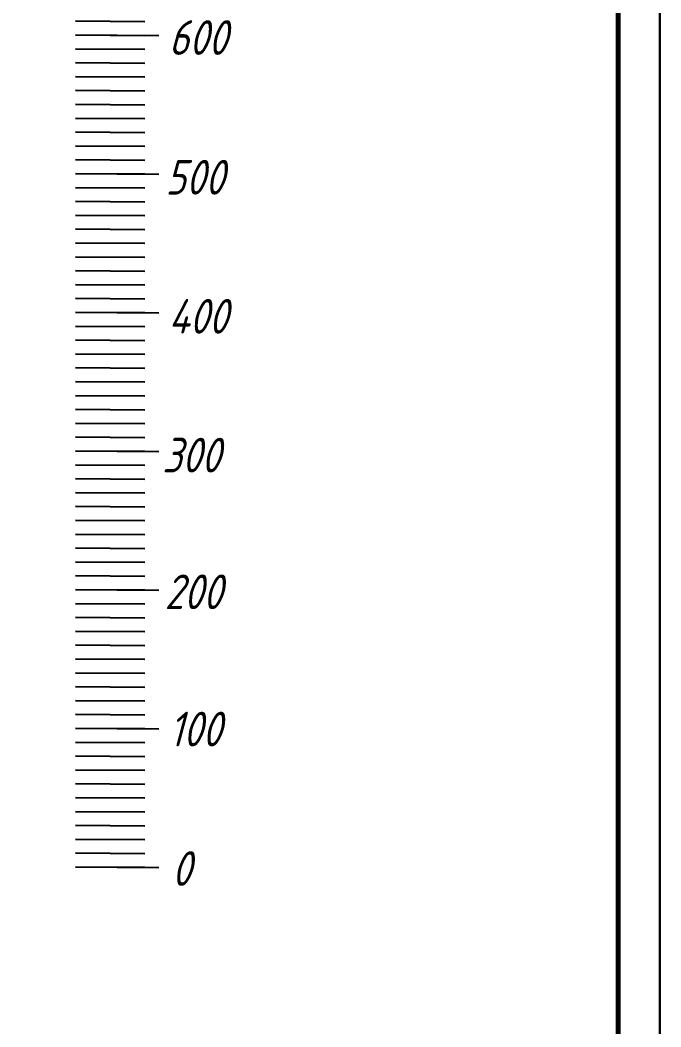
# Model space of a CAD drawing. Header units: millimetres. Extents: x 0 to 15120, y 0 to 9661.
# Drawn here: x 501.9 to 594.3, y 202.5 to 347.7 of the extents above; entities that cross this region are included whole.
import ezdxf

# ---------------------------------------------------------------- set-up
doc = ezdxf.new("R2010")
doc.units = ezdxf.units.MM
doc.layers.add('Sheet', color=255, linetype='Continuous')
doc.styles.get("Standard").update_dxf_attribs({"font": ''})
doc.styles.get('Standard').set_extended_font_data('GOST type A')

# ---------------------------------------------------------------- blocks, each defined once
blk = doc.blocks.new('*U69')
blk.add_line((0.25, -5.67), (0.18, -15.67))
blk = doc.blocks.new('*U70')
at = {"color": 0, "linetype": 'ByBlock', "lineweight": -2, "transparency": 16777216, "rotation": 270}
for p in [(14750.66, 9637.33), (14750.66, 9635.33), (14750.66, 9633.33), (14750.66, 9631.33), (14750.66, 9629.33), (14750.66, 9627.33), (14750.66, 9625.33), (14750.66, 9623.33), (14750.66, 9621.33), (14750.66, 9619.33), (14750.66, 9617.33), (14750.66, 9615.33), (14750.66, 9613.33), (14750.66, 9611.33), (14750.66, 9609.33), (14750.66, 9607.33), (14750.66, 9605.33), (14750.66, 9603.33), (14750.66, 9601.33), (14750.66, 9599.33), (14750.66, 9597.33), (14750.66, 9595.33), (14750.66, 9593.33), (14750.66, 9591.33), (14750.66, 9589.33), (14750.66, 9587.33), (14750.66, 9585.33), (14750.66, 9583.33), (14750.66, 9581.33), (14750.66, 9579.33), (14750.66, 9577.33), (14750.66, 9575.33), (14750.66, 9573.33), (14750.66, 9571.33), (14750.66, 9569.33), (14750.66, 9567.33), (14750.66, 9565.33), (14750.66, 9563.33), (14750.66, 9561.33), (14750.66, 9559.33), (14750.66, 9557.33), (14750.66, 9555.33), (14750.66, 9553.33), (14750.66, 9551.33), (14750.66, 9549.33), (14750.66, 9547.33), (14750.66, 9545.33), (14750.66, 9543.33), (14750.66, 9541.33), (14750.66, 9539.33), (14750.66, 9537.33), (14750.66, 9535.33), (14750.66, 9533.33), (14750.66, 9531.33), (14750.66, 9529.33), (14750.66, 9527.33), (14750.66, 9525.33), (14750.66, 9523.33), (14750.66, 9521.33), (14750.66, 9519.33), (14750.66, 9517.33), (14750.66, 9515.33), (14750.66, 9513.33), (14750.66, 9511.33), (14750.66, 9509.33), (14750.66, 9507.33)]:
    blk.add_blockref('*U69', p, dxfattribs=at)
blk = doc.blocks.new('*U71')
blk.add_line((-0.06, 5.93), (0.03, 17.93))
blk = doc.blocks.new('*U72')
at = {"color": 0, "linetype": 'ByBlock', "lineweight": -2, "transparency": 16777216, "rotation": 89.99999776963534}
for p in [(259.14, 254.13), (259.14, 234.13), (259.14, 214.13), (259.14, 194.13), (259.14, 174.13), (259.14, 154.13), (259.14, 134.13)]:
    blk.add_blockref('*U71', p, dxfattribs=at)

msp = doc.modelspace()

# ---------------------------------------------------------------- linework, layer by layer
at = {"layer": 'Sheet'}
for points, const_width in [([(0.15, 420.15), (594.15, 420.15), (594.15, 0.15), (0.15, 0.15), (0.15, 420.15)], 0.3), ([(19.651, 150.65), (8.151, 150.65), (8.151, 5.15), (588.151, 5.15), (588.151, 414.65), (19.651, 414.649), (19.651, 171.65)], 0.749)]:
    msp.add_lwpolyline(points, dxfattribs=dict(at, const_width=const_width))

# ---------------------------------------------------------------- block references
for name, p in [('*U70', (-14225.059, -9281.639)), ('*U72', (268.715, 91.357))]:
    msp.add_blockref(name, p)

# ---------------------------------------------------------------- texts
at = {"char_height": 5, "attachment_point": 1}
for s, insert in [('{\\fGOST type A|b0|i1|c204|p34;600}', (523.354, 347.671)), ('{\\fGOST type A|b0|i1|c204|p34;500}', (522.878, 327.52)), ('{\\fGOST type A|b0|i1|c204|p34;400}', (523.303, 307.464)), ('{\\fGOST type A|b0|i1|c204|p34;300}', (522.425, 287.443)), ('{\\fGOST type A|b0|i1|c204|p34;200}', (522.758, 267.725)), ('{\\fGOST type A|b0|i1|c204|p34;100}', (523.394, 247.931)), ('{\\fGOST type A|b0|i1|c204|p34;0}', (523.806, 227.817))]:
    msp.add_mtext_dynamic_manual_height_columns(s, width=7.21635, gutter_width=12.5, heights=[0], dxfattribs=dict(at, insert=insert))

doc.saveas('drawing.dxf')
